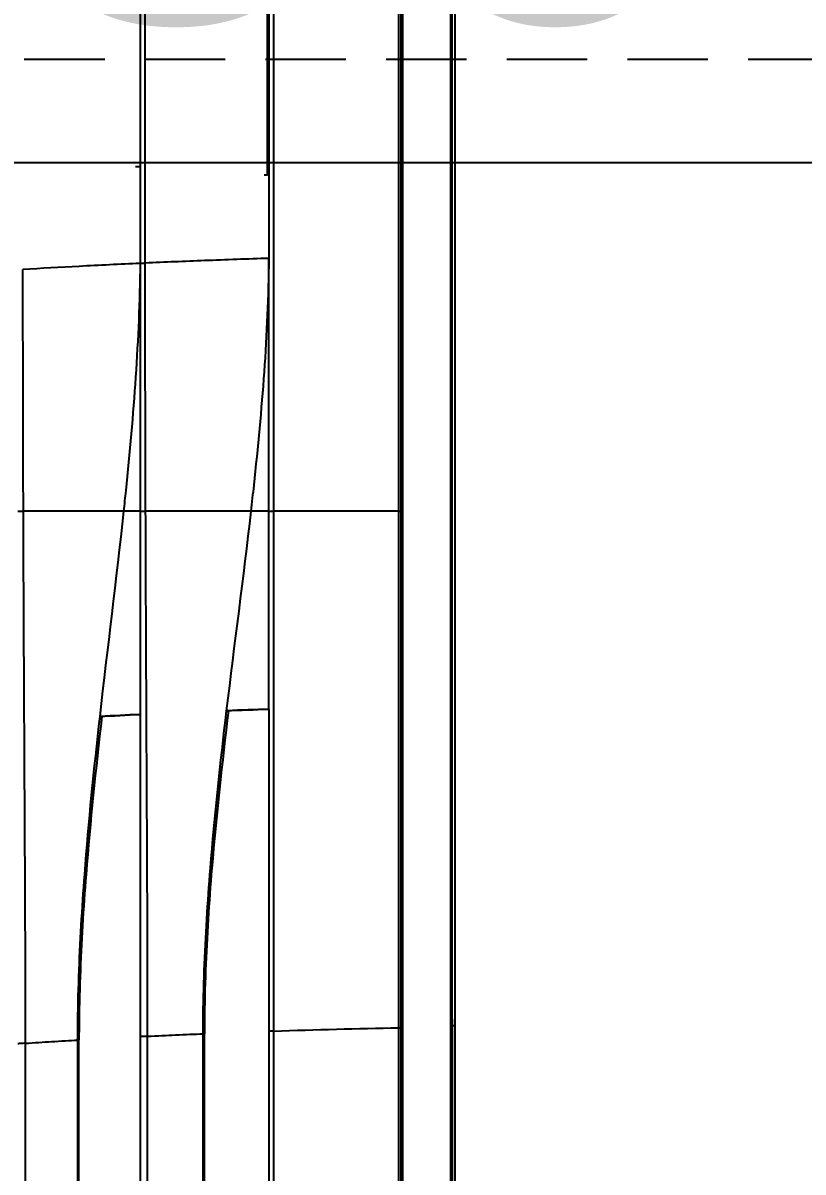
# Model space of a CAD drawing. Header units: inches. Extents: x -53835 to 52744, y -79586 to -50910.
# Drawn here: x 3450.5 to 3564.2, y -55338.8 to -55171.4 of the extents above; entities that cross this region are included whole.
import ezdxf

# ---------------------------------------------------------------- set-up
doc = ezdxf.new("R2010")
doc.units = ezdxf.units.IN
doc.header["$LTSCALE"] = 50
doc.header["$MEASUREMENT"] = 0
doc.linetypes.add('HIDDEN', pattern=[0.375, 0.25, -0.125])
doc.layers.add('06-LIGHT', color=4, linetype='Continuous')
doc.layers.add('07-DIM WAL', color=5, linetype='Continuous')
doc.styles.add('스타일1', font='HY울릉도M.TTF')
doc.dimstyles.new('30', dxfattribs={"dimscale": 30, "dimtxt": 2.5, "dimasz": 2.5, "dimexe": 1.25, "dimexo": 2, "dimtad": 1, "dimdec": 0, "dimtxsty": '스타일1', "dimblk": 'DOTSMALL', "dimcen": 2.5, "dimclrd": 1, "dimclre": 1, "dimclrt": 2, "dimadec": 0, "dimazin": 0, "dimtfac": 1, "dimtix": 1, "dimtmove": 0, "dimatfit": 3, "dimldrblk": 'DOTSMALL', "dimfxl": 1.25, "dimarcsym": 0})

# ---------------------------------------------------------------- blocks, each defined once
blk = doc.blocks.new('_DOTSMALL')
at = {"color": 0, "linetype": 'ByBlock', "const_width": 0.5}
blk.add_lwpolyline([(-0.0625, 0, 1), (0.0625, 0, 1)], format="xyb", close=True, dxfattribs=at)
blk = doc.blocks.new('*D203')
at = {"layer": '07-DIM WAL', "color": 1, "lineweight": -2, "transparency": 16777216}
for p, q in [((3098.63, -55131.79), (3098.63, -55154.29)), ((3848.63, -55131.79), (3848.63, -55154.29)), ((3848.63, -55191.79), (3098.63, -55191.79))]:
    blk.add_line(p, q, dxfattribs=at)
at = {"layer": 'Defpoints', "color": 0, "transparency": 16777216}
for p in [(3098.63, -55191.79), (3098.63, -55191.79), (3848.63, -55191.79)]:
    blk.add_point(p, dxfattribs=at)
at = {"layer": '07-DIM WAL', "color": 1, "lineweight": -2, "transparency": 16777216, "xscale": 75, "yscale": 75, "zscale": 75, "rotation": 180}
blk.add_blockref('_DOTSMALL', (3098.63, -55191.79), dxfattribs=at)
at = {"layer": '07-DIM WAL', "color": 1, "lineweight": -2, "transparency": 16777216, "xscale": 75, "yscale": 75, "zscale": 75}
blk.add_blockref('_DOTSMALL', (3848.63, -55191.79), dxfattribs=at)
at = {"layer": '07-DIM WAL', "color": 2, "transparency": 16777216, "insert": (3473.63, -55134.04), "char_height": 75, "attachment_point": 5, "style": '스타일1'}
blk.add_mtext('750', dxfattribs=at)
blk = doc.blocks.new('*U255')
at = {"color": 8}
for p, q in [((1029.52, 185.7), (190.37, 185.7)), ((1029, 166.3), (190.88, 166.3)), ((190.88, 165.5), (1029, 165.5)), ((1028.59, 155.49), (191.3, 155.49)), ((191.31, 155.23), (1028.58, 155.23)), ((1028.18, 146.67), (191.7, 146.67)), ((191.76, 145.5), (1028.12, 145.5)), ((1027.61, 135.99), (192.27, 135.99)), ((192.28, 135.75), (1027.6, 135.75)), ((1027.11, 127.69), (192.78, 127.69))]:
    blk.add_line(p, q, dxfattribs=at)
at = {"color": 1, "linetype": 'HIDDEN'}
blk.add_lwpolyline([(1179.94, 464.99), (1179.94, 14.99), (39.94, 14.99), (39.94, 464.99)], close=True, dxfattribs=at)
at = {"color": 8}
for points, knots in [([(0.9, 193.94), (5.81, 193.94), (10.75, 193.94), (20.63, 193.94), (25.58, 193.94), (40.44, 193.94), (50.37, 193.94), (80.23, 193.94), (100.21, 193.94), (140.17, 193.94), (160.16, 193.94), (200.13, 193.94), (220.12, 193.94), (320.05, 193.94), (400, 193.94), (479.94, 193.94)], [0, 0, 0, 0, 0.03125, 0.03125, 0.0625, 0.0625, 0.125, 0.125, 0.25, 0.25, 0.375, 0.375, 0.5, 0.5, 1, 1, 1, 1]), ([(479.94, 193.8), (400.01, 193.8), (320.07, 193.8), (220.16, 193.8), (200.17, 193.8), (160.21, 193.8), (140.22, 193.8), (100.27, 193.8), (80.31, 193.8), (50.44, 193.8), (40.5, 193.8), (25.63, 193.8), (20.67, 193.8), (10.79, 193.8), (5.84, 193.8), (0.95, 193.8)], [0, 0, 0, 0, 0.5, 0.5, 0.625, 0.625, 0.75, 0.75, 0.875, 0.875, 0.9375, 0.9375, 0.96875, 0.96875, 1, 1, 1, 1]), ([(1.03, 194.4), (4.91, 194.37), (8.8, 194.41), (16.61, 194.41), (20.52, 194.41), (32.26, 194.41), (40.12, 194.41), (63.7, 194.41), (79.47, 194.41), (111.03, 194.41), (126.83, 194.41), (158.43, 194.41), (174.24, 194.41), (190.04, 194.41)], [0, 0, 0, 0, 0.0625, 0.0625, 0.125, 0.125, 0.25, 0.25, 0.5, 0.5, 0.75, 0.75, 1, 1, 1, 1]), ([(189.04, 194), (186.07, 194), (183.09, 194), (160.13, 194), (140.14, 194), (100.18, 194), (80.2, 194), (50.34, 194), (40.41, 194), (25.55, 194), (20.6, 194), (10.93, 194), (6.2, 194), (1.5, 194)], [0, 0, 0, 0, 0.047401, 0.047401, 0.366063, 0.366063, 0.684724, 0.684724, 0.844055, 0.844055, 0.92372, 0.92372, 1, 1, 1, 1]), ([(189.04, 194), (206.08, 194), (223.12, 194), (320.09, 194), (400.02, 194), (479.94, 194)], [0, 0, 0, 0, 0.175746, 0.175746, 1, 1, 1, 1]), ([(190.03, 194.41), (193.94, 194.42), (197.85, 194.42), (209.57, 194.41), (217.39, 194.41), (233.02, 194.41), (240.84, 194.41), (264.29, 194.41), (279.92, 194.41), (303.37, 194.41), (311.18, 194.41), (326.82, 194.41), (334.63, 194.41), (358.08, 194.41), (373.72, 194.41), (397.16, 194.41), (404.98, 194.41), (420.61, 194.41), (428.43, 194.41), (450.81, 194.41), (465.38, 194.41), (479.94, 194.41)], [0, 0, 0, 0, 0.040442, 0.040442, 0.121325, 0.121325, 0.202208, 0.202208, 0.363975, 0.363975, 0.444859, 0.444859, 0.525742, 0.525742, 0.687509, 0.687509, 0.768392, 0.768392, 0.849276, 0.849276, 1, 1, 1, 1]), ([(1.05, 186.26), (5.95, 186.26), (10.89, 186.26), (20.78, 186.26), (25.73, 186.26), (40.61, 186.26), (50.55, 186.26), (80.42, 186.26), (100.38, 186.26), (140.31, 186.26), (160.28, 186.26), (200.24, 186.26), (220.22, 186.26), (320.11, 186.26), (400.03, 186.26), (479.94, 186.26)], [0, 0, 0, 0, 0.03125, 0.03125, 0.0625, 0.0625, 0.125, 0.125, 0.25, 0.25, 0.375, 0.375, 0.5, 0.5, 1, 1, 1, 1]), ([(479.94, 186.06), (400.03, 186.06), (320.12, 186.06), (220.24, 186.06), (200.26, 186.06), (160.31, 186.06), (140.32, 186.06), (100.39, 186.06), (80.43, 186.06), (50.57, 186.06), (40.64, 186.06), (25.77, 186.06), (20.81, 186.06), (10.93, 186.06), (5.99, 186.06), (1.09, 186.06)], [0, 0, 0, 0, 0.5, 0.5, 0.625, 0.625, 0.75, 0.75, 0.875, 0.875, 0.9375, 0.9375, 0.96875, 0.96875, 1, 1, 1, 1]), ([(110.14, 185.7), (92.03, 185.7), (73.95, 185.7), (46.89, 185.7), (37.88, 185.7), (20.18, 185.7), (11.47, 185.7), (2.83, 185.7)], [0, 0, 0, 0, 0.503675, 0.503675, 0.755513, 0.755513, 1, 1, 1, 1]), ([(2.84, 186.02), (7.73, 186.02), (12.66, 186.02), (22.51, 186.02), (27.44, 186.02), (42.25, 186.02), (52.15, 186.02), (81.91, 186.02), (101.8, 186.02), (141.56, 186.02), (161.46, 186.02), (201.24, 186.02), (221.14, 186.02), (320.6, 186.02), (400.17, 186.02), (479.74, 186.02)], [0, 0, 0, 0, 0.03125, 0.03125, 0.0625, 0.0625, 0.125, 0.125, 0.25, 0.25, 0.375, 0.375, 0.5, 0.5, 1, 1, 1, 1]), ([(190.37, 185.7), (187.64, 185.7), (184.9, 185.7), (171.66, 185.7), (161.16, 185.7), (143.9, 185.7), (137.14, 185.7), (123.64, 185.7), (116.89, 185.7), (110.14, 185.7)], [0, 0, 0, 0, 0.1022, 0.1022, 0.494985, 0.494985, 0.747578, 0.747578, 1, 1, 1, 1]), ([(110.14, 166.3), (91.98, 166.29), (73.83, 166.29), (46.68, 166.29), (37.64, 166.29), (19.62, 166.29), (10.61, 166.29), (1.69, 166.29)], [0, 0, 0, 0, 0.5, 0.5, 0.75, 0.75, 1, 1, 1, 1]), ([(110.14, 165.5), (110.14, 165.53), (110.14, 165.59), (110.14, 165.93), (110.14, 166.18), (110.14, 166.3)], [0, 0, 0, 0, 0.392645, 0.726209, 1, 1, 1, 1]), ([(190.88, 166.3), (177.42, 166.3), (163.96, 166.3), (137.05, 166.3), (123.59, 166.3), (110.14, 166.3)], [0, 0, 0, 0, 0.5, 0.5, 1, 1, 1, 1]), ([(1.84, 165.5), (7.54, 165.5), (13.28, 165.5), (24.76, 165.5), (30.51, 165.5), (47.77, 165.5), (59.31, 165.5), (70.86, 165.5)], [0, 0, 0, 0, 0.25, 0.25, 0.5, 0.5, 1, 1, 1, 1]), ([(57.94, 165.3), (48.98, 165.3), (40.03, 165.3), (22.17, 165.3), (13.25, 165.3), (4.39, 165.3)], [0, 0, 0, 0, 0.5, 0.5, 1, 1, 1, 1]), ([(70.86, 165.5), (70.97, 162.18), (71.19, 155.78), (71.46, 149.36), (71.6, 146.29)], [0, 0, 0, 0, 0.520592, 1, 1, 1, 1]), ([(70.86, 165.5), (82.61, 165.39), (95.74, 164.32), (108.79, 162.86), (110.14, 162.71)], [0, 0, 0, 0, 0.896674, 1, 1, 1, 1]), ([(110.14, 165.5), (108.71, 165.5), (99.42, 165.5), (90.14, 165.5), (82.3, 165.5)], [0, 0, 0, 0, 0.154173, 1, 1, 1, 1]), ([(110.14, 162.71), (110.14, 161.41), (110.14, 158.78), (110.14, 154.74), (110.14, 150.59), (110.14, 147.78), (110.14, 146.36)], [0, 0, 0, 0, 0.241342, 0.488803, 0.74188, 1, 1, 1, 1]), ([(141.11, 159.15), (141.11, 159.19), (141.11, 159.22), (141.11, 159.24), (141.11, 159.24), (141.11, 159.24)], [0, 0, 0, 0, 0.64921, 0.64921, 1, 1, 1, 1]), ([(141.11, 159.24), (149.25, 158.25), (157.41, 157.33), (170.87, 156.21), (176.16, 155.87), (184.11, 155.58), (186.76, 155.52), (190.04, 155.49), (190.67, 155.49), (191.3, 155.49)], [0, 0, 0, 0, 0.489588, 0.489588, 0.804968, 0.804968, 0.962658, 0.962658, 1, 1, 1, 1]), ([(141.12, 158.9), (149.27, 157.92), (157.42, 157.03), (170.88, 155.95), (176.17, 155.62), (184.12, 155.33), (186.76, 155.27), (190.05, 155.24), (190.68, 155.23), (191.31, 155.23)], [0, 0, 0, 0, 0.48935, 0.48935, 0.804749, 0.804749, 0.962448, 0.962448, 1, 1, 1, 1]), ([(191.7, 146.67), (191.63, 148.19), (191.48, 151.34), (191.36, 153.99), (191.31, 155.23)], [0, 0, 0, 0, 0.460844, 1, 1, 1, 1]), ([(191.7, 146.67), (178.11, 146.67), (164.51, 146.6), (137.32, 146.47), (123.72, 146.4), (110.14, 146.36)], [0, 0, 0, 0, 0.5, 0.5, 1, 1, 1, 1]), ([(191.7, 146.65), (191.71, 146.52), (191.72, 146.26), (191.74, 145.86), (191.76, 145.56), (191.76, 145.52), (191.76, 145.5)], [0, 0, 0, 0, 0.250014, 0.500034, 0.750029, 1, 1, 1, 1]), ([(71.6, 146.29), (60.01, 146.29), (48.45, 146.29), (25.37, 146.29), (13.84, 146.29), (2.42, 146.29)], [0, 0, 0, 0, 0.5, 0.5, 1, 1, 1, 1]), ([(2.57, 145.5), (13.97, 145.5), (25.48, 145.5), (48.52, 145.5), (60.07, 145.5), (71.64, 145.5)], [0, 0, 0, 0, 0.5, 0.5, 1, 1, 1, 1]), ([(71.64, 145.5), (71.64, 145.51), (71.63, 145.54), (71.62, 145.72), (71.61, 145.98), (71.6, 146.19), (71.6, 146.29)], [0, 0, 0, 0, 0.261766, 0.499771, 0.747287, 1, 1, 1, 1]), ([(71.64, 145.5), (71.78, 142.34), (72.08, 136.27), (72.42, 130.19), (72.59, 127.29)], [0, 0, 0, 0, 0.521593, 1, 1, 1, 1]), ([(71.64, 145.5), (83.4, 145.39), (96.26, 144.4), (109.07, 143.04), (110.14, 142.93)], [0, 0, 0, 0, 0.916145, 1, 1, 1, 1]), ([(110.14, 145.5), (110.14, 145.53), (110.14, 145.59), (110.14, 145.97), (110.14, 146.24), (110.14, 146.36)], [0, 0, 0, 0, 0.391416, 0.725001, 1, 1, 1, 1]), ([(110.14, 142.93), (110.14, 141.69), (110.14, 139.2), (110.14, 135.36), (110.14, 131.4), (110.14, 128.71), (110.14, 127.36)], [0, 0, 0, 0, 0.240345, 0.487395, 0.740764, 1, 1, 1, 1]), ([(142, 139.56), (150.16, 138.62), (158.34, 137.74), (171.83, 136.68), (177.12, 136.36), (185.08, 136.08), (187.73, 136.02), (191.02, 136), (191.64, 135.99), (192.27, 135.99)], [0, 0, 0, 0, 0.489674, 0.489674, 0.805044, 0.805044, 0.962728, 0.962728, 1, 1, 1, 1]), ([(142.02, 139.22), (142.02, 139.23), (142.02, 139.24), (142.02, 139.26), (142.02, 139.28), (142.01, 139.3)], [0, 0, 0, 0, 0.330714, 0.330714, 1, 1, 1, 1]), ([(142.02, 139.22), (150.18, 138.29), (158.35, 137.45), (171.84, 136.43), (177.13, 136.11), (185.08, 135.84), (187.74, 135.78), (191.02, 135.75), (191.65, 135.75), (192.28, 135.74)], [0, 0, 0, 0, 0.489359, 0.489359, 0.804752, 0.804752, 0.962449, 0.962449, 1, 1, 1, 1]), ([(192.78, 127.69), (192.68, 129.11), (192.5, 132.07), (192.35, 134.56), (192.28, 135.75)], [0, 0, 0, 0, 0.456557, 1, 1, 1, 1]), ([(192.78, 127.69), (179, 127.69), (165.23, 127.62), (137.68, 127.47), (123.9, 127.4), (110.14, 127.36)], [0, 0, 0, 0, 0.5, 0.5, 1, 1, 1, 1]), ([(110.14, 126.5), (110.14, 126.53), (110.14, 126.59), (110.14, 126.97), (110.14, 127.24), (110.14, 127.36)], [0, 0, 0, 0, 0.391478, 0.72506, 1, 1, 1, 1]), ([(192.78, 127.69), (192.78, 127.56), (192.8, 127.29), (192.83, 126.88), (192.85, 126.56), (192.85, 126.52), (192.85, 126.5)], [0, 0, 0, 0, 0.249929, 0.499996, 0.749769, 1, 1, 1, 1])]:
    blk.add_open_spline(points, degree=3, knots=knots, dxfattribs=at)
for points in [[(190.03, 193.71), (190.03, 193.89), (190.03, 194.15), (190.03, 194.41)], [(110.14, 185.7), (110.14, 185.8), (110.14, 185.9), (110.14, 185.9)], [(110.14, 185.7), (110.14, 179.23), (110.14, 172.76), (110.14, 166.3)], [(190.37, 185.7), (190.37, 185.8), (190.37, 185.9), (190.36, 185.9)], [(190.88, 166.3), (190.66, 172.77), (190.49, 179.23), (190.37, 185.7)], [(190.88, 166.3), (190.88, 165.88), (190.88, 165.5), (190.88, 165.5)], [(57.94, 165.3), (57.94, 165.13), (57.94, 164.95), (57.94, 164.78)], [(82.3, 165.5), (78.49, 165.5), (74.67, 165.5), (70.86, 165.5)], [(70.86, 165.5), (70.86, 165.5), (70.86, 165.5), (70.86, 165.5)], [(140.88, 165.5), (130.63, 165.5), (120.38, 165.5), (110.14, 165.5)], [(110.14, 165.5), (110.14, 164.56), (110.14, 163.63), (110.14, 162.71)], [(140.88, 165.5), (157.55, 165.5), (174.22, 165.5), (190.88, 165.5)], [(141.12, 158.9), (141.04, 161.1), (140.96, 163.3), (140.88, 165.5)], [(140.89, 165.5), (140.96, 163.35), (141.04, 161.2), (141.12, 159.05)], [(110.14, 162.71), (120.49, 161.52), (130.79, 160.13), (141.12, 158.9)], [(141.11, 159.15), (141.12, 159.09), (141.12, 159), (141.12, 158.9)], [(178.44, 155.77), (174.14, 155.96), (169.85, 156.25), (165.56, 156.59)], [(186.14, 155.52), (184.29, 155.55), (182.44, 155.61), (180.59, 155.68)], [(191.31, 155.23), (191.3, 155.39), (191.3, 155.49), (191.3, 155.49)], [(56.64, 145.5), (56.64, 145.27), (56.64, 145.03), (56.64, 144.8)], [(110.14, 146.36), (97.28, 146.32), (84.43, 146.29), (71.6, 146.29)], [(71.64, 145.5), (84.46, 145.5), (97.29, 145.5), (110.14, 145.5)], [(71.64, 145.5), (71.64, 145.5), (71.64, 145.5), (71.64, 145.5)], [(110.14, 145.5), (114.89, 145.5), (119.64, 145.5), (124.39, 145.5)], [(110.14, 145.5), (110.14, 144.63), (110.14, 143.77), (110.14, 142.93)], [(124.39, 145.5), (130.16, 145.5), (135.93, 145.5), (141.7, 145.5)], [(141.7, 145.5), (158.38, 145.5), (175.07, 145.5), (191.76, 145.5)], [(142.02, 139.22), (141.91, 141.31), (141.8, 143.41), (141.7, 145.5)], [(141.7, 145.5), (141.81, 143.43), (141.91, 141.36), (142.01, 139.3)], [(110.14, 142.93), (120.79, 141.78), (131.39, 140.42), (142.02, 139.22)], [(142, 139.53), (142, 139.55), (142, 139.56), (142, 139.56)], [(142, 139.53), (142.02, 139.48), (142.02, 139.36), (142.02, 139.22)], [(192.28, 135.74), (192.28, 135.9), (192.28, 135.99), (192.27, 135.99)], [(110.14, 127.36), (97.61, 127.31), (85.09, 127.29), (72.59, 127.29)]]:
    blk.add_open_spline(points, degree=3, dxfattribs=at)
blk = doc.blocks.new('acqkd')
at = {"layer": '06-LIGHT', "xscale": 0.9375580759604136, "yscale": 0.9375580759604136, "zscale": 0.9375580759604136, "rotation": 359.9999999999999}
blk.add_blockref('*U255', (1570160.06, 1746418.47), dxfattribs=at)

msp = doc.modelspace()

# ---------------------------------------------------------------- block references
at = {"color": 0, "rotation": 270}
msp.add_blockref('acqkd', (-1743087.342, 1515020.772), dxfattribs=at)

# ---------------------------------------------------------------- dimensions: what is measured, and where the dimension line sits
at = {"layer": '07-DIM WAL'}
dim = msp.add_linear_dim(base=(3098.631, -55191.788), p1=(3848.631, -55191.788), p2=(3098.631, -55191.788), dimstyle='30', dxfattribs=at)
dim.commit()
dim.dimension.update_dxf_attribs({"geometry": '*D203', "text_midpoint": (3473.631, -55134.04)})

doc.saveas('drawing.dxf')
